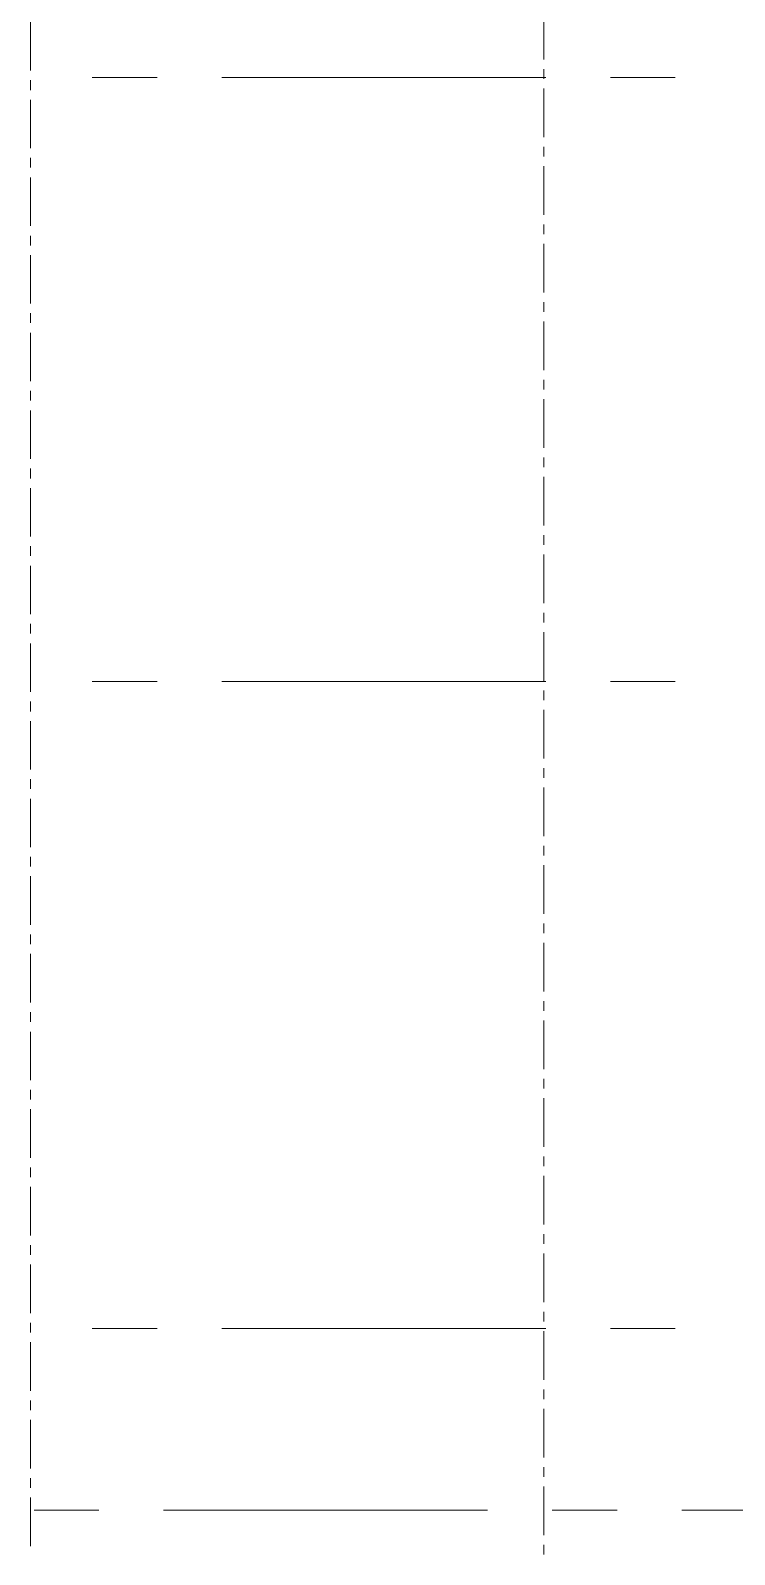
# Model space of a CAD drawing. Header units: millimetres. Extents: x 51.5 to 74.8, y 0.8 to 17.2.
# Drawn here: x 55.696 to 56.763, y 9.795 to 12.105 of the extents above; entities that cross this region are included whole.
import ezdxf

# ---------------------------------------------------------------- set-up
doc = ezdxf.new("R2010")
doc.units = ezdxf.units.MM
doc.layers.add('PDF_Geomertry', color=7, linetype='Continuous')

msp = doc.modelspace()

# ---------------------------------------------------------------- linework, layer by layer
at = {"layer": 'PDF_Geomertry', "lineweight": 0}
for points in [[(56.4741, 12.1348), (56.4741, 12.0612)], [(55.6965, 12.1179), (55.6965, 12.0444)], [(56.4741, 12.0465), (56.4741, 12.0318)], [(55.6965, 12.0297), (55.6965, 12.0149)], [(55.8883, 12.0338), (55.7901, 12.0338)], [(56.4769, 12.0338), (55.9863, 12.0338)], [(56.4741, 12.017), (56.4741, 11.9434)], [(56.6732, 12.0338), (56.575, 12.0338)], [(55.6965, 12.0002), (55.6965, 11.9266)], [(56.4741, 11.9287), (56.4741, 11.914)], [(55.6965, 11.9119), (55.6965, 11.8972)], [(56.4741, 11.8993), (56.4741, 11.8256)], [(55.6965, 11.8824), (55.6965, 11.8088)], [(56.4741, 11.8109), (56.4741, 11.7963)], [(55.6965, 11.7941), (55.6965, 11.7794)], [(55.6965, 11.7647), (55.6965, 11.6912)], [(56.4741, 11.7816), (56.4741, 11.708)], [(56.4741, 11.6933), (56.4741, 11.6786)], [(55.6965, 11.6765), (55.6965, 11.6618)], [(55.6965, 11.647), (55.6965, 11.5734)], [(56.4741, 11.6638), (56.4741, 11.5902)], [(56.4741, 11.5755), (56.4741, 11.5608)], [(55.6965, 11.5587), (55.6965, 11.544)], [(55.6965, 11.5293), (55.6965, 11.4556)], [(56.4741, 11.5461), (56.4741, 11.4724)], [(55.6965, 11.4409), (55.6965, 11.4262)], [(56.4741, 11.4579), (56.4741, 11.4431)], [(56.4741, 11.4284), (56.4741, 11.3548)], [(55.6965, 11.4115), (55.6965, 11.338)], [(55.6965, 11.3233), (55.6965, 11.3086)], [(56.4741, 11.3401), (56.4741, 11.3254)], [(56.4741, 11.3106), (56.4741, 11.237)], [(55.6965, 11.2938), (55.6965, 11.2202)], [(55.6965, 11.2055), (55.6965, 11.1908)], [(56.4741, 11.2223), (56.4741, 11.2076)], [(56.4741, 11.1929), (56.4741, 11.1194)], [(55.6965, 11.1761), (55.6965, 11.1024)], [(55.8883, 11.1183), (55.7901, 11.1183)], [(56.4769, 11.1183), (55.9863, 11.1183)], [(56.6732, 11.1183), (56.575, 11.1183)], [(56.4741, 11.1047), (56.4741, 11.0899)], [(55.6965, 11.0877), (55.6965, 11.073)], [(56.4741, 11.0752), (56.4741, 11.0016)], [(55.6965, 11.0583), (55.6965, 10.9848)], [(56.4741, 10.9869), (56.4741, 10.9722)], [(55.6965, 10.9701), (55.6965, 10.9554)], [(56.4741, 10.9574), (56.4741, 10.8838)], [(55.6965, 10.9406), (55.6965, 10.867)], [(56.4741, 10.8691), (56.4741, 10.8544)], [(55.6965, 10.8523), (55.6965, 10.8376)], [(56.4741, 10.8397), (56.4741, 10.7662)], [(55.6965, 10.8229), (55.6965, 10.7493)], [(56.4741, 10.7515), (56.4741, 10.7368)], [(55.6965, 10.7345), (55.6965, 10.7199)], [(56.4741, 10.722), (56.4741, 10.6484)], [(55.6965, 10.7052), (55.6965, 10.6316)], [(56.4741, 10.6337), (56.4741, 10.619)], [(55.6965, 10.6169), (55.6965, 10.6022)], [(55.6965, 10.5874), (55.6965, 10.5138)], [(56.4741, 10.6043), (56.4741, 10.5306)], [(56.4741, 10.5159), (56.4741, 10.5012)], [(55.6965, 10.4991), (55.6965, 10.4844)], [(55.6965, 10.4697), (55.6965, 10.3961)], [(56.4741, 10.4865), (56.4741, 10.413)], [(56.4741, 10.3983), (56.4741, 10.3836)], [(55.6965, 10.3815), (55.6965, 10.3668)], [(55.6965, 10.352), (55.6965, 10.2784)], [(56.4741, 10.3688), (56.4741, 10.2952)], [(55.6965, 10.2637), (55.6965, 10.249)], [(56.4741, 10.2805), (56.4741, 10.2658)], [(56.4741, 10.2511), (56.4741, 10.1774)], [(55.6965, 10.2343), (55.6965, 10.1606)], [(55.6965, 10.1459), (55.6965, 10.1312)], [(56.4741, 10.1627), (56.4741, 10.148)], [(55.8883, 10.1372), (55.7901, 10.1372)], [(56.4769, 10.1372), (55.9863, 10.1372)], [(56.4741, 10.1333), (56.4741, 10.0598)], [(56.6732, 10.1372), (56.575, 10.1372)], [(55.6965, 10.1165), (55.6965, 10.043)], [(55.6965, 10.0283), (55.6965, 10.0136)], [(56.4741, 10.0451), (56.4741, 10.0304)], [(56.4741, 10.0156), (56.4741, 9.942)], [(55.6965, 9.9988), (55.6965, 9.9252)], [(56.4741, 9.9273), (56.4741, 9.9126)], [(55.6965, 9.9105), (55.6965, 9.8958)], [(56.4741, 9.8979), (56.4741, 9.8243)], [(55.6965, 9.8811), (55.6965, 9.8074)], [(55.702, 9.8622), (55.8001, 9.8622)], [(55.8982, 9.8622), (56.3887, 9.8622)], [(56.4869, 9.8622), (56.585, 9.8622)], [(56.6832, 9.8622), (57.1736, 9.8622)], [(56.4741, 9.8095), (56.4741, 9.7948)]]:
    msp.add_lwpolyline(points, dxfattribs=at)

doc.saveas('drawing.dxf')
